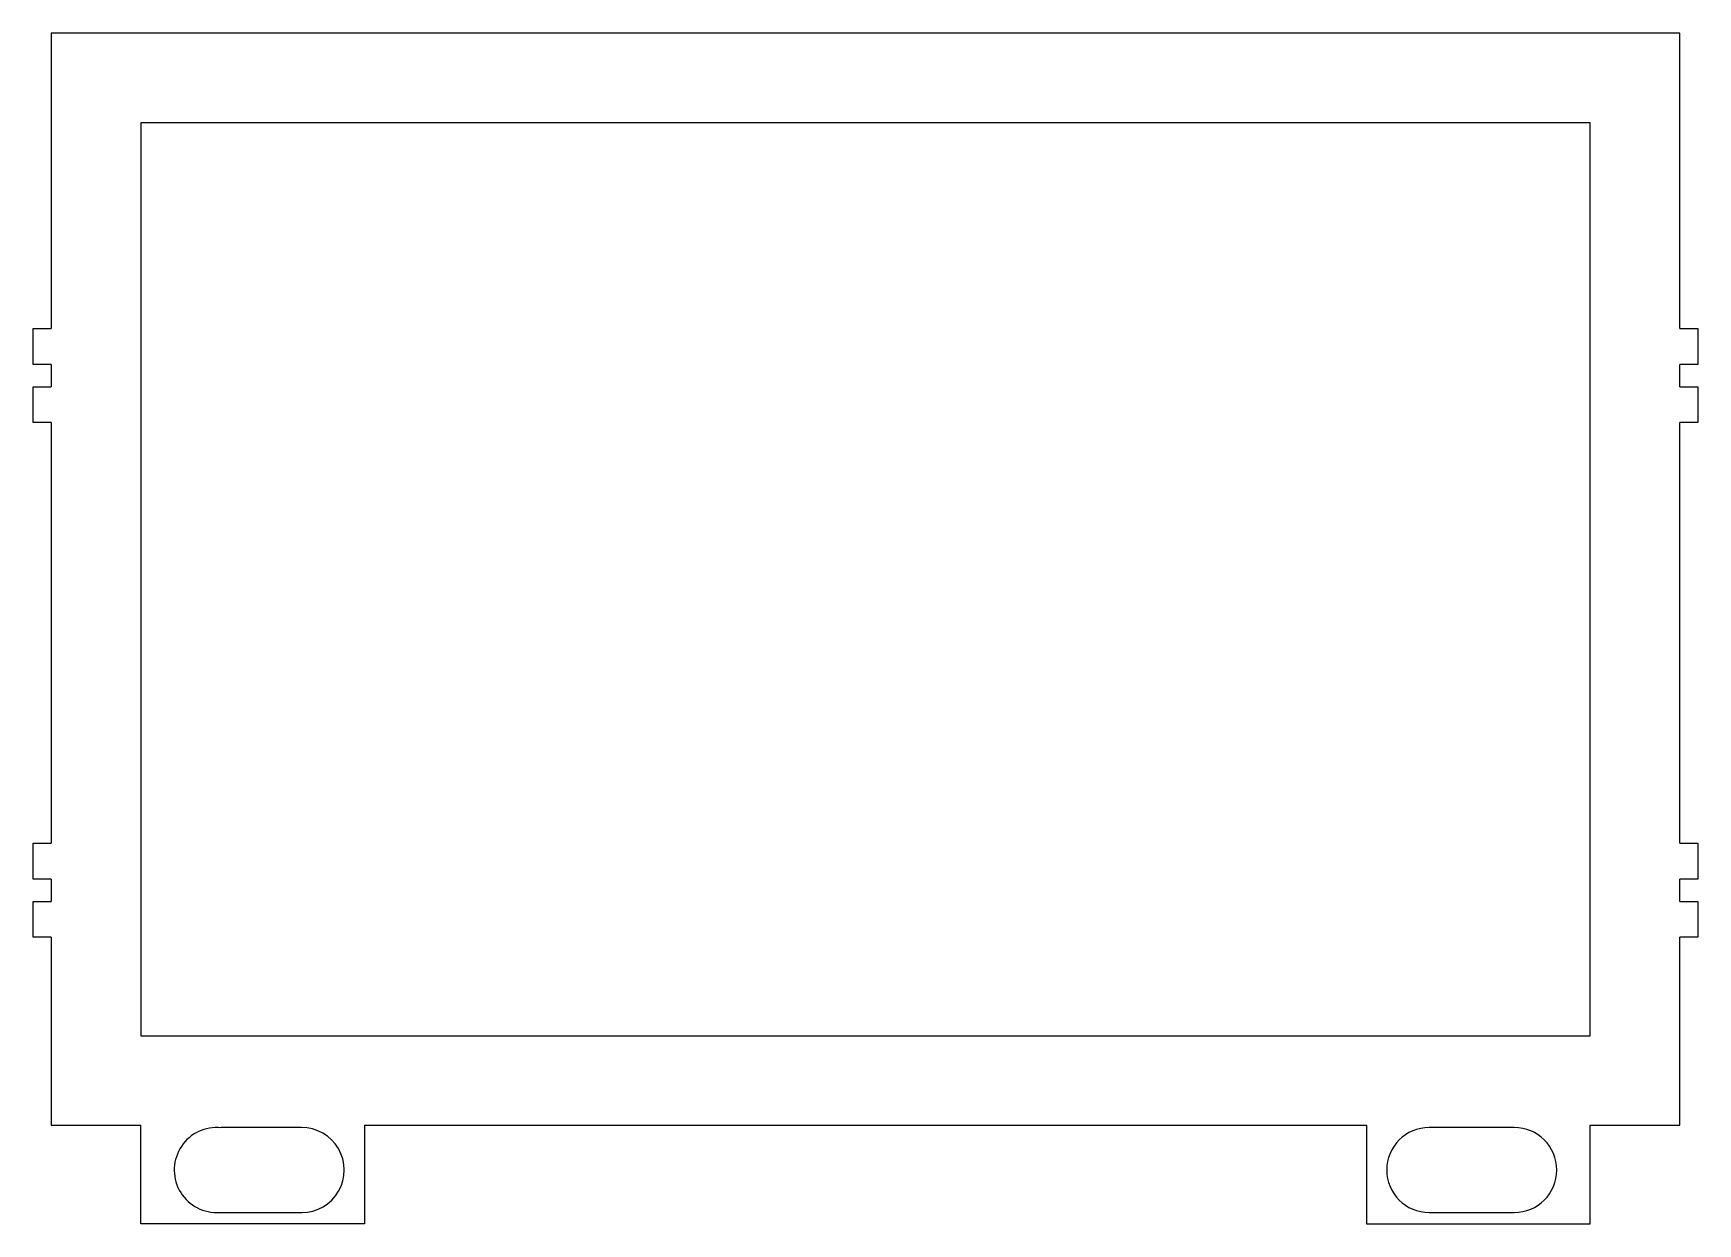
# Model space of a CAD drawing. Header units: millimetres. Extents: x -14 to 172, y -172 to -39.
import ezdxf

# ---------------------------------------------------------------- set-up
doc = ezdxf.new("R2010")
doc.units = ezdxf.units.MM
doc.layers.get('0').update_dxf_attribs({"color": 253, "lineweight": 70, "true_color": 0x8faf8f})

msp = doc.modelspace()

# ---------------------------------------------------------------- linework, layer by layer
at = {"color": 98, "lineweight": -3, "true_color": 0x054805}
for p, q in [((170.5, -39), (-11.5, -39)), ((-11.5, -39), (-11.5, -72)), ((170.5, -72), (170.5, -39)), ((-1.5, -49), (-1.5, -151)), ((160.5, -49), (-1.5, -49)), ((160.5, -151), (160.5, -49)), ((-13.5, -72), (-11.5, -72)), ((-13.5, -76), (-13.5, -72)), ((170.5, -72), (172.5, -72)), ((172.5, -72), (172.5, -76)), ((-11.5, -76), (-13.5, -76)), ((-11.5, -76), (-11.5, -78.5)), ((170.5, -78.5), (170.5, -76)), ((172.5, -76), (170.5, -76)), ((-13.5, -78.5), (-11.5, -78.5)), ((-13.5, -82.5), (-13.5, -78.5)), ((170.5, -78.5), (172.5, -78.5)), ((172.5, -78.5), (172.5, -82.5)), ((-11.5, -82.5), (-13.5, -82.5)), ((-11.5, -82.5), (-11.5, -129.5)), ((170.5, -129.5), (170.5, -82.5)), ((172.5, -82.5), (170.5, -82.5)), ((-13.5, -129.5), (-11.5, -129.5)), ((-13.5, -133.5), (-13.5, -129.5)), ((170.5, -129.5), (172.5, -129.5)), ((172.5, -129.5), (172.5, -133.5)), ((-11.5, -133.5), (-13.5, -133.5)), ((-11.5, -133.5), (-11.5, -136)), ((170.5, -136), (170.5, -133.5)), ((172.5, -133.5), (170.5, -133.5)), ((-13.5, -136), (-11.5, -136)), ((-13.5, -140), (-13.5, -136)), ((170.5, -136), (172.5, -136)), ((172.5, -136), (172.5, -140)), ((-11.5, -140), (-13.5, -140)), ((-11.5, -140), (-11.5, -161)), ((170.5, -161), (170.5, -140)), ((172.5, -140), (170.5, -140)), ((-1.5, -151), (160.5, -151)), ((-11.5, -161), (-1.5, -161)), ((-1.5, -172), (-1.5, -161)), ((16.47, -161.25), (7.48, -161.27)), ((23.5, -161), (23.5, -172)), ((23.5, -161), (135.5, -161)), ((135.5, -161), (135.5, -172)), ((152, -161.25), (142.5, -161.25)), ((160.5, -172), (160.5, -161)), ((160.5, -161), (170.5, -161)), ((7, -170.75), (16.5, -170.75)), ((142.5, -170.75), (152, -170.75)), ((23.5, -172), (-1.5, -172)), ((135.5, -172), (160.5, -172))]:
    msp.add_line(p, q, dxfattribs=at)
for centre, start, end in [((7, -166), 84.2601, 270), ((16.5, -166), 270, 90.3024), ((142.5, -166), 90, 270), ((152, -166), 270, 90)]:
    msp.add_arc(centre, 4.75, start, end, dxfattribs=at)

doc.saveas('drawing.dxf')
